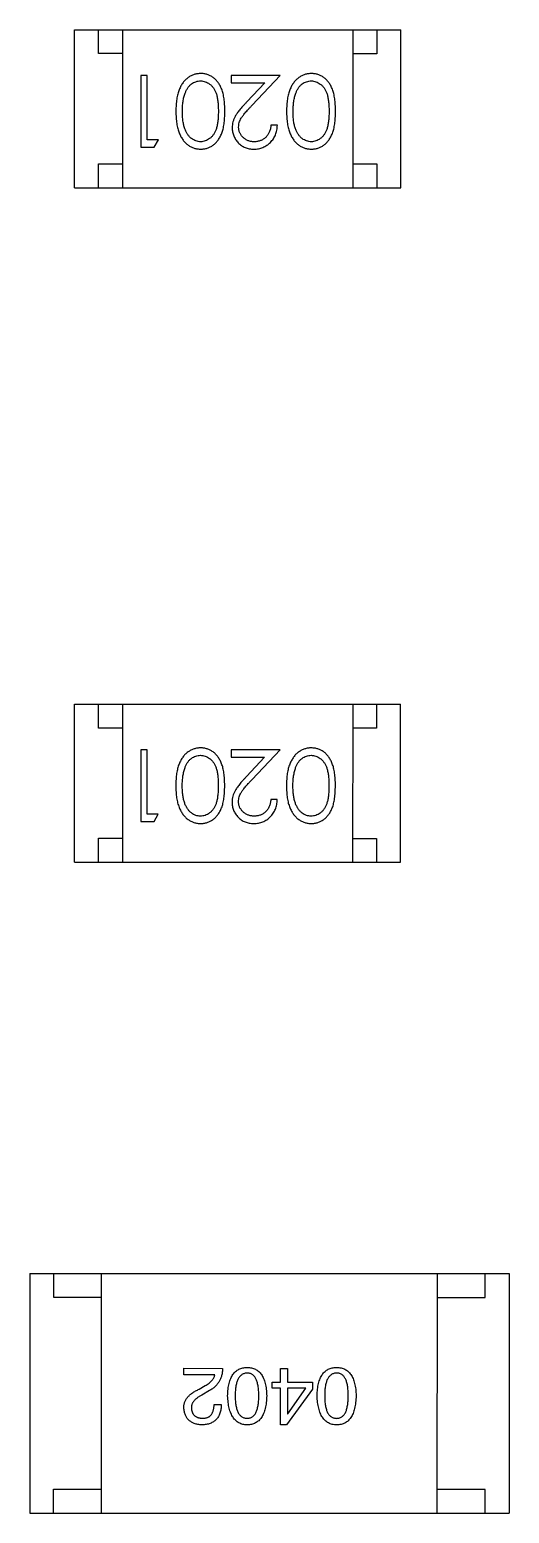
# Model space of a CAD drawing. Header units: millimetres. Extents: x 453.6 to 545.9, y 214.7 to 294.3.
# Drawn here: x 502.087 to 503.087, y 274.752 to 277.848 of the extents above; entities that cross this region are included whole.
import ezdxf

# ---------------------------------------------------------------- set-up
doc = ezdxf.new("R2010")
doc.units = ezdxf.units.MM
doc.header["$LTSCALE"] = 30.734
doc.layers.get('0').update_dxf_attribs({"linetype": 'CONTINUOUS'})

msp = doc.modelspace()

# ---------------------------------------------------------------- linework, layer by layer
at = {"linetype": 'Continuous'}
for p, q in [((502.1804, 277.5176), (502.1804, 277.8476)), ((502.1804, 277.8476), (502.8604, 277.8475)), ((502.2304, 277.7976), (502.2304, 277.8476)), ((502.2804, 277.8476), (502.2804, 277.5176)), ((502.7604, 277.8475), (502.7604, 277.5175)), ((502.8104, 277.8475), (502.8104, 277.7975)), ((502.8604, 277.5175), (502.8604, 277.8475)), ((502.2804, 277.7976), (502.2304, 277.7976)), ((502.8104, 277.7975), (502.7604, 277.7975)), ((502.3186, 277.7523), (502.3186, 277.6023)), ((502.332, 277.7523), (502.3186, 277.7523)), ((502.332, 277.6177), (502.332, 277.7523)), ((502.507, 277.7523), (502.507, 277.7369)), ((502.609, 277.7523), (502.507, 277.7523)), ((502.5508, 277.6902), (502.609, 277.7523)), ((502.507, 277.7369), (502.5768, 277.7369)), ((502.5768, 277.7369), (502.5393, 277.6968)), ((502.6032, 277.6484), (502.5897, 277.6484)), ((502.3186, 277.6023), (502.3463, 277.6023)), ((502.3551, 277.6177), (502.332, 277.6177)), ((502.3463, 277.6023), (502.3551, 277.6177)), ((502.2304, 277.5176), (502.2304, 277.5676)), ((502.2304, 277.5676), (502.2804, 277.5676)), ((502.7604, 277.5675), (502.8104, 277.5675)), ((502.8104, 277.5675), (502.8104, 277.5175)), ((502.1804, 277.5176), (502.8604, 277.5175)), ((502.1801, 276.1106), (502.1802, 276.4406)), ((502.1802, 276.4406), (502.8602, 276.4405)), ((502.2302, 276.3906), (502.2302, 276.4406)), ((502.2802, 276.4406), (502.2801, 276.1106)), ((502.7602, 276.4405), (502.7601, 276.1105)), ((502.8102, 276.4405), (502.8102, 276.3905)), ((502.8601, 276.1105), (502.8602, 276.4405)), ((502.2802, 276.3906), (502.2302, 276.3906)), ((502.8102, 276.3905), (502.7602, 276.3905)), ((502.3183, 276.3453), (502.3183, 276.1953)), ((502.3318, 276.3453), (502.3183, 276.3453)), ((502.3318, 276.2107), (502.3318, 276.3453)), ((502.5068, 276.3453), (502.5068, 276.3299)), ((502.6087, 276.3453), (502.5068, 276.3453)), ((502.5068, 276.3299), (502.5766, 276.3299)), ((502.5766, 276.3299), (502.5391, 276.2898)), ((502.5505, 276.2832), (502.6087, 276.3453)), ((502.6029, 276.2414), (502.5895, 276.2414)), ((502.3549, 276.2107), (502.3318, 276.2107)), ((502.346, 276.1953), (502.3549, 276.2107)), ((502.3183, 276.1953), (502.346, 276.1953)), ((502.2301, 276.1106), (502.2301, 276.1606)), ((502.2301, 276.1606), (502.2801, 276.1606)), ((502.7601, 276.1605), (502.8101, 276.1605)), ((502.8101, 276.1605), (502.8101, 276.1105)), ((502.1801, 276.1106), (502.8601, 276.1105)), ((502.0868, 275.2525), (502.0867, 274.7525)), ((502.0868, 275.2525), (503.0868, 275.2523)), ((502.1368, 275.2024), (502.1368, 275.2524)), ((502.2367, 274.7524), (502.2368, 275.2524)), ((502.9367, 274.7523), (502.9368, 275.2523)), ((503.0368, 275.2023), (503.0368, 275.2523)), ((503.0868, 275.2523), (503.0867, 274.7523)), ((502.2368, 275.2024), (502.1368, 275.2024)), ((502.9368, 275.2023), (503.0368, 275.2023)), ((502.4083, 275.041), (502.4083, 275.0548)), ((502.4083, 275.0548), (502.4889, 275.0547)), ((502.6099, 275.0259), (502.6099, 275.0547)), ((502.6099, 275.0547), (502.6243, 275.0547)), ((502.6243, 275.0547), (502.6243, 275.0259)), ((502.4725, 275.041), (502.4083, 275.041)), ((502.5922, 275.0134), (502.5922, 275.0259)), ((502.5922, 275.0259), (502.6099, 275.0259)), ((502.6243, 275.0259), (502.6761, 275.0259)), ((502.6761, 275.0259), (502.6761, 275.0114)), ((502.4404, 275.0115), (502.4528, 275.0187)), ((502.4614, 275.0082), (502.4456, 274.999)), ((502.6099, 275.0134), (502.5922, 275.0134)), ((502.6098, 274.9367), (502.6099, 275.0134)), ((502.6761, 275.0114), (502.6223, 274.9367)), ((502.6243, 275.0134), (502.6243, 274.9596)), ((502.6623, 275.0134), (502.6243, 275.0134)), ((502.6249, 274.9596), (502.6623, 275.0134)), ((502.4712, 274.9793), (502.4863, 274.9793)), ((502.6223, 274.9367), (502.6098, 274.9367)), ((502.6243, 274.9596), (502.6249, 274.9596)), ((502.1367, 274.7524), (502.1367, 274.8024)), ((502.1367, 274.8024), (502.2367, 274.8024)), ((503.0367, 274.8023), (502.9367, 274.8023)), ((503.0367, 274.7523), (503.0367, 274.8023)), ((502.0867, 274.7525), (503.0867, 274.7523))]:
    msp.add_line(p, q, dxfattribs=at)
for points, knots in [([(502.4434, 277.7561), (502.4422, 277.7561), (502.4399, 277.7561), (502.4364, 277.7556), (502.4329, 277.755), (502.4296, 277.7541), (502.4263, 277.7528), (502.4231, 277.7514), (502.42, 277.7496), (502.417, 277.7477), (502.4141, 277.7454), (502.4114, 277.7429), (502.4088, 277.7401), (502.4064, 277.7371), (502.4041, 277.7338), (502.4021, 277.7302), (502.4001, 277.7264), (502.3984, 277.7223), (502.3967, 277.7179), (502.3954, 277.7132), (502.3942, 277.7081), (502.3933, 277.7027), (502.3926, 277.6968), (502.392, 277.6907), (502.3917, 277.6841), (502.3917, 277.6797), (502.3917, 277.6774)], [0, 0, 0, 0, 0.033824, 0.067298, 0.10028, 0.133019, 0.165736, 0.198792, 0.232372, 0.266409, 0.301016, 0.336196, 0.371972, 0.408574, 0.446394, 0.485225, 0.525372, 0.567224, 0.611081, 0.65775, 0.70702, 0.759235, 0.814484, 0.873227, 0.934937, 1, 1, 1, 1]), ([(502.4936, 277.6773), (502.4936, 277.6797), (502.4935, 277.6844), (502.4932, 277.6911), (502.4927, 277.6975), (502.492, 277.7034), (502.4911, 277.709), (502.4901, 277.7141), (502.4887, 277.7188), (502.4872, 277.7232), (502.4855, 277.7272), (502.4837, 277.7309), (502.4817, 277.7344), (502.4795, 277.7376), (502.4772, 277.7405), (502.4747, 277.7433), (502.472, 277.7457), (502.4693, 277.7479), (502.4663, 277.7498), (502.4633, 277.7515), (502.4602, 277.753), (502.457, 277.7541), (502.4538, 277.755), (502.4504, 277.7557), (502.447, 277.7561), (502.4446, 277.7561), (502.4434, 277.7561)], [0, 0, 0, 0, 0.068113, 0.132564, 0.193427, 0.250218, 0.303569, 0.353576, 0.400235, 0.443586, 0.484619, 0.524292, 0.56238, 0.599049, 0.63494, 0.669782, 0.704009, 0.737842, 0.771098, 0.803896, 0.836415, 0.868639, 0.900715, 0.933378, 0.966213, 1, 1, 1, 1]), ([(502.6742, 277.7561), (502.673, 277.7561), (502.6706, 277.7561), (502.6671, 277.7556), (502.6637, 277.755), (502.6603, 277.754), (502.6571, 277.7528), (502.6539, 277.7514), (502.6508, 277.7496), (502.6478, 277.7476), (502.6449, 277.7454), (502.6422, 277.7428), (502.6396, 277.7401), (502.6372, 277.737), (502.6349, 277.7337), (502.6328, 277.7302), (502.6309, 277.7264), (502.6291, 277.7223), (502.6275, 277.7179), (502.6262, 277.7132), (502.625, 277.7081), (502.624, 277.7026), (502.6233, 277.6968), (502.6228, 277.6906), (502.6225, 277.6841), (502.6224, 277.6796), (502.6224, 277.6773)], [0, 0, 0, 0, 0.033824, 0.067298, 0.10028, 0.133019, 0.165736, 0.198792, 0.232372, 0.266409, 0.301016, 0.336196, 0.371972, 0.408574, 0.446394, 0.485225, 0.525372, 0.567224, 0.611081, 0.65775, 0.70702, 0.759235, 0.814484, 0.873227, 0.934937, 1, 1, 1, 1]), ([(502.7243, 277.6773), (502.7243, 277.6797), (502.7243, 277.6843), (502.724, 277.6911), (502.7235, 277.6975), (502.7228, 277.7034), (502.7219, 277.7089), (502.7208, 277.7141), (502.7195, 277.7188), (502.718, 277.7231), (502.7163, 277.7271), (502.7144, 277.7309), (502.7124, 277.7343), (502.7102, 277.7375), (502.7079, 277.7405), (502.7055, 277.7432), (502.7028, 277.7457), (502.7, 277.7479), (502.6971, 277.7498), (502.6941, 277.7515), (502.691, 277.7529), (502.6878, 277.7541), (502.6845, 277.755), (502.6812, 277.7556), (502.6777, 277.756), (502.6754, 277.7561), (502.6742, 277.7561)], [0, 0, 0, 0, 0.068113, 0.132564, 0.193427, 0.250218, 0.303569, 0.353576, 0.400235, 0.443586, 0.484619, 0.524292, 0.56238, 0.599049, 0.63494, 0.669782, 0.704009, 0.737842, 0.771098, 0.803896, 0.836415, 0.868639, 0.900715, 0.933378, 0.966213, 1, 1, 1, 1]), ([(502.4051, 277.6773), (502.4051, 277.6791), (502.4052, 277.6827), (502.4054, 277.6879), (502.4059, 277.6929), (502.4065, 277.6977), (502.4073, 277.7023), (502.4082, 277.7067), (502.4094, 277.711), (502.4103, 277.7137), (502.4108, 277.715)], [0, 0, 0, 0, 0.141157, 0.277773, 0.409244, 0.535676, 0.657497, 0.775458, 0.889412, 1, 1, 1, 1]), ([(502.4108, 277.715), (502.4112, 277.7161), (502.4119, 277.7181), (502.4133, 277.721), (502.4147, 277.7238), (502.4163, 277.7263), (502.4181, 277.7286), (502.4199, 277.7307), (502.422, 277.7326), (502.4248, 277.7349), (502.4284, 277.7372), (502.4332, 277.7392), (502.438, 277.7406), (502.4413, 277.7407), (502.443, 277.7408)], [0, 0, 0, 0, 0.075949, 0.148549, 0.218996, 0.286119, 0.351826, 0.416074, 0.478265, 0.540325, 0.660405, 0.774606, 0.887187, 1, 1, 1, 1]), ([(502.443, 277.7408), (502.4446, 277.7407), (502.4479, 277.7405), (502.4528, 277.7392), (502.4576, 277.7371), (502.4613, 277.7348), (502.4642, 277.7325), (502.4662, 277.7305), (502.4681, 277.7284), (502.4699, 277.7261), (502.4715, 277.7236), (502.473, 277.7208), (502.4743, 277.7179), (502.4756, 277.7148), (502.4767, 277.7114), (502.4776, 277.7077), (502.4784, 277.7035), (502.479, 277.699), (502.4795, 277.6941), (502.4798, 277.6888), (502.4801, 277.6832), (502.4801, 277.6793), (502.4801, 277.6773)], [0, 0, 0, 0, 0.060034, 0.120278, 0.182348, 0.247919, 0.281641, 0.315701, 0.350322, 0.385703, 0.421819, 0.459196, 0.497866, 0.538301, 0.58121, 0.628183, 0.679403, 0.734699, 0.794074, 0.858416, 0.927049, 1, 1, 1, 1]), ([(502.6359, 277.6773), (502.6359, 277.6791), (502.6359, 277.6826), (502.6362, 277.6878), (502.6367, 277.6929), (502.6372, 277.6977), (502.6381, 277.7023), (502.639, 277.7067), (502.6402, 277.7109), (502.6411, 277.7136), (502.6416, 277.715)], [0, 0, 0, 0, 0.141157, 0.277773, 0.409244, 0.535676, 0.657497, 0.775458, 0.889412, 1, 1, 1, 1]), ([(502.6416, 277.715), (502.642, 277.716), (502.6427, 277.7181), (502.644, 277.721), (502.6455, 277.7237), (502.6471, 277.7262), (502.6489, 277.7286), (502.6507, 277.7307), (502.6527, 277.7326), (502.6555, 277.7349), (502.6592, 277.7372), (502.6639, 277.7392), (502.6688, 277.7405), (502.6721, 277.7407), (502.6738, 277.7407)], [0, 0, 0, 0, 0.075949, 0.148549, 0.218996, 0.286119, 0.351826, 0.416074, 0.478265, 0.540325, 0.660405, 0.774606, 0.887187, 1, 1, 1, 1]), ([(502.6738, 277.7407), (502.6754, 277.7406), (502.6787, 277.7405), (502.6836, 277.7392), (502.6883, 277.7371), (502.6921, 277.7347), (502.6949, 277.7324), (502.697, 277.7305), (502.6989, 277.7283), (502.7007, 277.726), (502.7023, 277.7235), (502.7037, 277.7208), (502.7051, 277.7179), (502.7064, 277.7148), (502.7074, 277.7114), (502.7084, 277.7076), (502.7091, 277.7035), (502.7098, 277.699), (502.7103, 277.6941), (502.7106, 277.6888), (502.7109, 277.6831), (502.7109, 277.6793), (502.7109, 277.6773)], [0, 0, 0, 0, 0.060034, 0.120278, 0.182348, 0.247919, 0.281641, 0.315701, 0.350322, 0.385703, 0.421819, 0.459196, 0.497866, 0.538301, 0.58121, 0.628183, 0.679403, 0.734699, 0.794074, 0.858416, 0.927049, 1, 1, 1, 1]), ([(502.5393, 277.6968), (502.5379, 277.6953), (502.5351, 277.6923), (502.5312, 277.688), (502.5276, 277.6839), (502.5244, 277.68), (502.5215, 277.6764), (502.5191, 277.673), (502.517, 277.6698), (502.5146, 277.666), (502.5123, 277.6612), (502.5104, 277.6553), (502.5092, 277.6493), (502.509, 277.6451), (502.509, 277.643)], [0, 0, 0, 0, 0.09953, 0.192079, 0.277712, 0.357454, 0.429648, 0.495771, 0.555538, 0.608657, 0.707578, 0.804328, 0.901298, 1, 1, 1, 1]), ([(502.5224, 277.6442), (502.5225, 277.6459), (502.5226, 277.6491), (502.5236, 277.6539), (502.5253, 277.6585), (502.5273, 277.6623), (502.5294, 277.6655), (502.5313, 277.6681), (502.5336, 277.6711), (502.5363, 277.6744), (502.5393, 277.6779), (502.5428, 277.6817), (502.5466, 277.6859), (502.5494, 277.6887), (502.5508, 277.6902)], [0, 0, 0, 0, 0.088014, 0.174976, 0.2638, 0.355443, 0.406413, 0.465519, 0.533076, 0.609353, 0.693899, 0.787171, 0.889197, 1, 1, 1, 1]), ([(502.3917, 277.6774), (502.3917, 277.6751), (502.3917, 277.6706), (502.392, 277.664), (502.3926, 277.6578), (502.3933, 277.652), (502.3943, 277.6465), (502.3954, 277.6414), (502.3968, 277.6366), (502.3984, 277.6322), (502.4002, 277.6281), (502.4021, 277.6243), (502.4043, 277.6207), (502.4065, 277.6174), (502.4089, 277.6144), (502.4115, 277.6116), (502.4142, 277.6091), (502.4171, 277.6068), (502.4201, 277.6048), (502.4231, 277.6031), (502.4263, 277.6017), (502.4296, 277.6005), (502.4329, 277.5996), (502.4363, 277.5989), (502.4398, 277.5985), (502.4422, 277.5985), (502.4434, 277.5985)], [0, 0, 0, 0, 0.065278, 0.127205, 0.186168, 0.241675, 0.294115, 0.343609, 0.390387, 0.434463, 0.476646, 0.517002, 0.555936, 0.593716, 0.630057, 0.665601, 0.700745, 0.734917, 0.768681, 0.802087, 0.834849, 0.867433, 0.900138, 0.932806, 0.966212, 1, 1, 1, 1]), ([(502.443, 277.6138), (502.4413, 277.6139), (502.438, 277.6141), (502.4332, 277.6153), (502.4285, 277.6175), (502.4248, 277.6198), (502.4219, 277.6221), (502.4199, 277.6241), (502.4179, 277.6263), (502.4161, 277.6288), (502.4144, 277.6315), (502.4129, 277.6345), (502.4114, 277.6377), (502.4101, 277.6411), (502.4089, 277.6448), (502.4079, 277.6487), (502.4071, 277.6528), (502.4063, 277.6572), (502.4058, 277.6619), (502.4054, 277.6668), (502.4052, 277.672), (502.4051, 277.6755), (502.4051, 277.6773)], [0, 0, 0, 0, 0.059689, 0.119507, 0.181075, 0.246162, 0.279894, 0.314468, 0.350403, 0.387474, 0.426147, 0.466624, 0.508745, 0.553328, 0.600058, 0.649177, 0.700552, 0.754894, 0.811825, 0.871514, 0.934319, 1, 1, 1, 1]), ([(502.4801, 277.6773), (502.4801, 277.6753), (502.4801, 277.6714), (502.4798, 277.6657), (502.4795, 277.6604), (502.479, 277.6555), (502.4784, 277.651), (502.4775, 277.6469), (502.4766, 277.6431), (502.4755, 277.6397), (502.4743, 277.6366), (502.4729, 277.6337), (502.4714, 277.631), (502.4698, 277.6285), (502.4681, 277.6261), (502.4662, 277.624), (502.4642, 277.6221), (502.4613, 277.6198), (502.4575, 277.6175), (502.4528, 277.6153), (502.4479, 277.6141), (502.4446, 277.6139), (502.443, 277.6138)], [0, 0, 0, 0, 0.073302, 0.142286, 0.206253, 0.266017, 0.321612, 0.372532, 0.419497, 0.462398, 0.502825, 0.541489, 0.579034, 0.615143, 0.650298, 0.684912, 0.718701, 0.752189, 0.817245, 0.879117, 0.939613, 1, 1, 1, 1]), ([(502.4434, 277.5985), (502.4446, 277.5985), (502.4469, 277.5985), (502.4504, 277.5989), (502.4538, 277.5996), (502.457, 277.6005), (502.4603, 277.6017), (502.4634, 277.6031), (502.4664, 277.6049), (502.4694, 277.6068), (502.4722, 277.609), (502.4748, 277.6115), (502.4773, 277.6142), (502.4796, 277.6171), (502.4818, 277.6204), (502.4838, 277.6238), (502.4856, 277.6275), (502.4873, 277.6315), (502.4888, 277.6358), (502.4901, 277.6405), (502.4912, 277.6456), (502.492, 277.6511), (502.4927, 277.6571), (502.4932, 277.6635), (502.4935, 277.6703), (502.4936, 277.6749), (502.4936, 277.6773)], [0, 0, 0, 0, 0.033742, 0.066533, 0.099153, 0.13154, 0.164087, 0.196563, 0.229707, 0.263315, 0.297504, 0.331686, 0.366482, 0.4021, 0.438958, 0.476748, 0.515985, 0.556589, 0.599519, 0.645765, 0.695487, 0.748721, 0.805687, 0.866754, 0.931405, 1, 1, 1, 1]), ([(502.6224, 277.6773), (502.6224, 277.675), (502.6225, 277.6705), (502.6228, 277.664), (502.6233, 277.6578), (502.6241, 277.6519), (502.625, 277.6464), (502.6262, 277.6413), (502.6276, 277.6366), (502.6292, 277.6321), (502.631, 277.6281), (502.6329, 277.6242), (502.635, 277.6207), (502.6373, 277.6174), (502.6397, 277.6143), (502.6423, 277.6116), (502.645, 277.609), (502.6479, 277.6068), (502.6508, 277.6048), (502.6539, 277.6031), (502.6571, 277.6016), (502.6603, 277.6005), (502.6637, 277.5995), (502.6671, 277.5989), (502.6706, 277.5985), (502.673, 277.5984), (502.6742, 277.5984)], [0, 0, 0, 0, 0.065278, 0.127205, 0.186168, 0.241675, 0.294115, 0.343609, 0.390387, 0.434463, 0.476646, 0.517002, 0.555936, 0.593716, 0.630057, 0.665601, 0.700745, 0.734917, 0.768681, 0.802087, 0.834849, 0.867433, 0.900138, 0.932806, 0.966212, 1, 1, 1, 1]), ([(502.6737, 277.6138), (502.6721, 277.6139), (502.6688, 277.6141), (502.664, 277.6153), (502.6593, 277.6174), (502.6555, 277.6198), (502.6527, 277.6221), (502.6506, 277.6241), (502.6487, 277.6263), (502.6469, 277.6288), (502.6452, 277.6315), (502.6436, 277.6344), (502.6422, 277.6376), (502.6409, 277.641), (502.6397, 277.6447), (502.6386, 277.6486), (502.6378, 277.6528), (502.6371, 277.6572), (502.6366, 277.6619), (502.6361, 277.6668), (502.636, 277.6719), (502.6359, 277.6755), (502.6359, 277.6773)], [0, 0, 0, 0, 0.059689, 0.119507, 0.181075, 0.246162, 0.279894, 0.314468, 0.350403, 0.387474, 0.426147, 0.466624, 0.508745, 0.553328, 0.600058, 0.649177, 0.700552, 0.754894, 0.811825, 0.871514, 0.934319, 1, 1, 1, 1]), ([(502.7109, 277.6773), (502.7109, 277.6752), (502.7109, 277.6713), (502.7106, 277.6657), (502.7103, 277.6604), (502.7097, 277.6555), (502.7091, 277.651), (502.7083, 277.6468), (502.7074, 277.6431), (502.7063, 277.6397), (502.7051, 277.6365), (502.7037, 277.6336), (502.7022, 277.6309), (502.7006, 277.6284), (502.6988, 277.6261), (502.6969, 277.624), (502.6949, 277.622), (502.6921, 277.6198), (502.6883, 277.6174), (502.6836, 277.6153), (502.6787, 277.6141), (502.6754, 277.6139), (502.6737, 277.6138)], [0, 0, 0, 0, 0.073302, 0.142286, 0.206253, 0.266017, 0.321612, 0.372532, 0.419497, 0.462398, 0.502825, 0.541489, 0.579034, 0.615143, 0.650298, 0.684912, 0.718701, 0.752189, 0.817245, 0.879117, 0.939613, 1, 1, 1, 1]), ([(502.6742, 277.5984), (502.6754, 277.5984), (502.6777, 277.5985), (502.6812, 277.5989), (502.6845, 277.5995), (502.6878, 277.6005), (502.691, 277.6016), (502.6941, 277.6031), (502.6972, 277.6048), (502.7001, 277.6068), (502.7029, 277.609), (502.7056, 277.6114), (502.7081, 277.6141), (502.7104, 277.6171), (502.7125, 277.6203), (502.7146, 277.6238), (502.7164, 277.6275), (502.7181, 277.6314), (502.7196, 277.6357), (502.7208, 277.6404), (502.722, 277.6455), (502.7228, 277.6511), (502.7235, 277.657), (502.724, 277.6634), (502.7243, 277.6702), (502.7243, 277.6749), (502.7243, 277.6773)], [0, 0, 0, 0, 0.033742, 0.066533, 0.099153, 0.13154, 0.164087, 0.196563, 0.229707, 0.263315, 0.297504, 0.331686, 0.366482, 0.4021, 0.438958, 0.476748, 0.515985, 0.556589, 0.599519, 0.645765, 0.695487, 0.748721, 0.805687, 0.866754, 0.931405, 1, 1, 1, 1]), ([(502.509, 277.643), (502.509, 277.6415), (502.5091, 277.6386), (502.5097, 277.6343), (502.5107, 277.6302), (502.512, 277.6261), (502.5138, 277.6223), (502.516, 277.6186), (502.5185, 277.615), (502.5214, 277.6117), (502.5246, 277.6085), (502.5282, 277.6059), (502.5319, 277.6036), (502.5359, 277.6016), (502.5402, 277.6002), (502.5447, 277.5992), (502.5494, 277.5985), (502.5526, 277.5985), (502.5543, 277.5984)], [0, 0, 0, 0, 0.06271, 0.123347, 0.183401, 0.242828, 0.302097, 0.36242, 0.423725, 0.487032, 0.550491, 0.612709, 0.674265, 0.73617, 0.799211, 0.863483, 0.930525, 1, 1, 1, 1]), ([(502.555, 277.6138), (502.5538, 277.6138), (502.5516, 277.6139), (502.5484, 277.6143), (502.5453, 277.615), (502.5423, 277.616), (502.5395, 277.6173), (502.5368, 277.6188), (502.5342, 277.6207), (502.5318, 277.6228), (502.5296, 277.625), (502.5277, 277.6275), (502.5261, 277.63), (502.5247, 277.6326), (502.5237, 277.6354), (502.523, 277.6382), (502.5225, 277.6412), (502.5224, 277.6432), (502.5224, 277.6442)], [0, 0, 0, 0, 0.068027, 0.133505, 0.19695, 0.26027, 0.322741, 0.384982, 0.448465, 0.513424, 0.578224, 0.640011, 0.700094, 0.760067, 0.819012, 0.877878, 0.938035, 1, 1, 1, 1]), ([(502.5543, 277.5984), (502.5559, 277.5985), (502.5592, 277.5985), (502.5641, 277.5992), (502.5687, 277.6003), (502.5731, 277.6019), (502.5773, 277.6039), (502.5813, 277.6063), (502.5852, 277.6091), (502.5887, 277.6124), (502.592, 277.6161), (502.5949, 277.62), (502.5973, 277.6241), (502.5993, 277.6285), (502.601, 277.6331), (502.6021, 277.638), (502.6029, 277.6431), (502.6031, 277.6466), (502.6032, 277.6484)], [0, 0, 0, 0, 0.06445, 0.126725, 0.187421, 0.247417, 0.306749, 0.366595, 0.427749, 0.490235, 0.553031, 0.614805, 0.676505, 0.738096, 0.801021, 0.864897, 0.931209, 1, 1, 1, 1]), ([(502.5897, 277.6484), (502.5896, 277.6471), (502.5893, 277.6445), (502.5886, 277.6407), (502.5877, 277.6372), (502.5864, 277.6338), (502.5849, 277.6308), (502.5832, 277.6279), (502.5812, 277.6253), (502.5789, 277.6229), (502.5764, 277.6208), (502.5738, 277.6189), (502.5711, 277.6173), (502.5681, 277.616), (502.565, 277.6151), (502.5618, 277.6143), (502.5584, 277.6139), (502.5561, 277.6138), (502.555, 277.6138)], [0, 0, 0, 0, 0.073648, 0.143686, 0.210962, 0.275557, 0.338064, 0.399311, 0.4594, 0.51934, 0.579024, 0.637809, 0.695959, 0.754122, 0.813113, 0.873453, 0.935561, 1, 1, 1, 1]), ([(502.4432, 276.3491), (502.442, 276.3491), (502.4396, 276.3491), (502.4361, 276.3486), (502.4327, 276.348), (502.4293, 276.3471), (502.4261, 276.3458), (502.4229, 276.3444), (502.4198, 276.3427), (502.4168, 276.3407), (502.4139, 276.3384), (502.4111, 276.3359), (502.4085, 276.3331), (502.4061, 276.3301), (502.4039, 276.3268), (502.4018, 276.3232), (502.3999, 276.3194), (502.3981, 276.3153), (502.3965, 276.3109), (502.3952, 276.3062), (502.394, 276.3011), (502.393, 276.2957), (502.3923, 276.2898), (502.3918, 276.2837), (502.3915, 276.2771), (502.3914, 276.2727), (502.3914, 276.2704)], [0, 0, 0, 0, 0.033824, 0.067298, 0.10028, 0.133019, 0.165736, 0.198792, 0.232372, 0.266409, 0.301016, 0.336196, 0.371972, 0.408574, 0.446394, 0.485225, 0.525372, 0.567224, 0.611081, 0.65775, 0.70702, 0.759235, 0.814484, 0.873227, 0.934937, 1, 1, 1, 1]), ([(502.4106, 276.308), (502.4109, 276.3091), (502.4117, 276.3111), (502.413, 276.314), (502.4145, 276.3168), (502.4161, 276.3193), (502.4178, 276.3216), (502.4197, 276.3237), (502.4217, 276.3257), (502.4245, 276.3279), (502.4282, 276.3302), (502.4329, 276.3322), (502.4378, 276.3336), (502.4411, 276.3337), (502.4427, 276.3338)], [0, 0, 0, 0, 0.075949, 0.148549, 0.218996, 0.286119, 0.351826, 0.416074, 0.478265, 0.540325, 0.660405, 0.774606, 0.887187, 1, 1, 1, 1]), ([(502.4427, 276.3338), (502.4444, 276.3337), (502.4477, 276.3335), (502.4526, 276.3322), (502.4573, 276.3301), (502.4611, 276.3278), (502.4639, 276.3255), (502.466, 276.3235), (502.4679, 276.3214), (502.4696, 276.3191), (502.4713, 276.3166), (502.4727, 276.3138), (502.4741, 276.3109), (502.4753, 276.3078), (502.4764, 276.3044), (502.4774, 276.3007), (502.4781, 276.2965), (502.4788, 276.292), (502.4792, 276.2871), (502.4796, 276.2818), (502.4799, 276.2762), (502.4799, 276.2723), (502.4799, 276.2703)], [0, 0, 0, 0, 0.060034, 0.120278, 0.182348, 0.247919, 0.281641, 0.315701, 0.350322, 0.385703, 0.421819, 0.459196, 0.497866, 0.538301, 0.58121, 0.628183, 0.679403, 0.734699, 0.794074, 0.858416, 0.927049, 1, 1, 1, 1]), ([(502.4933, 276.2704), (502.4933, 276.2727), (502.4933, 276.2774), (502.493, 276.2841), (502.4925, 276.2905), (502.4918, 276.2964), (502.4909, 276.302), (502.4898, 276.3071), (502.4885, 276.3118), (502.487, 276.3162), (502.4853, 276.3202), (502.4834, 276.3239), (502.4814, 276.3274), (502.4792, 276.3306), (502.4769, 276.3335), (502.4745, 276.3363), (502.4718, 276.3387), (502.469, 276.3409), (502.4661, 276.3428), (502.4631, 276.3445), (502.46, 276.346), (502.4568, 276.3471), (502.4535, 276.348), (502.4502, 276.3487), (502.4467, 276.3491), (502.4444, 276.3491), (502.4432, 276.3491)], [0, 0, 0, 0, 0.068113, 0.132564, 0.193427, 0.250218, 0.303569, 0.353576, 0.400235, 0.443586, 0.484619, 0.524292, 0.56238, 0.599049, 0.63494, 0.669782, 0.704009, 0.737842, 0.771098, 0.803896, 0.836415, 0.868639, 0.900715, 0.933378, 0.966213, 1, 1, 1, 1]), ([(502.674, 276.3491), (502.6728, 276.3491), (502.6704, 276.3491), (502.6669, 276.3486), (502.6634, 276.348), (502.6601, 276.347), (502.6568, 276.3458), (502.6536, 276.3444), (502.6505, 276.3426), (502.6475, 276.3406), (502.6446, 276.3384), (502.6419, 276.3358), (502.6393, 276.3331), (502.6369, 276.33), (502.6347, 276.3267), (502.6326, 276.3232), (502.6307, 276.3194), (502.6289, 276.3153), (502.6273, 276.3109), (502.6259, 276.3062), (502.6248, 276.3011), (502.6238, 276.2956), (502.6231, 276.2898), (502.6225, 276.2836), (502.6223, 276.2771), (502.6222, 276.2726), (502.6222, 276.2703)], [0, 0, 0, 0, 0.033824, 0.067298, 0.10028, 0.133019, 0.165736, 0.198792, 0.232372, 0.266409, 0.301016, 0.336196, 0.371972, 0.408574, 0.446394, 0.485225, 0.525372, 0.567224, 0.611081, 0.65775, 0.70702, 0.759235, 0.814484, 0.873227, 0.934937, 1, 1, 1, 1]), ([(502.6413, 276.308), (502.6417, 276.309), (502.6425, 276.3111), (502.6438, 276.314), (502.6453, 276.3167), (502.6469, 276.3192), (502.6486, 276.3216), (502.6505, 276.3237), (502.6525, 276.3256), (502.6553, 276.3279), (502.659, 276.3302), (502.6637, 276.3322), (502.6685, 276.3335), (502.6718, 276.3337), (502.6735, 276.3337)], [0, 0, 0, 0, 0.075949, 0.148549, 0.218996, 0.286119, 0.351826, 0.416074, 0.478265, 0.540325, 0.660405, 0.774606, 0.887187, 1, 1, 1, 1]), ([(502.6735, 276.3337), (502.6752, 276.3336), (502.6785, 276.3335), (502.6833, 276.3322), (502.6881, 276.3301), (502.6918, 276.3277), (502.6947, 276.3254), (502.6967, 276.3235), (502.6986, 276.3213), (502.7004, 276.319), (502.702, 276.3165), (502.7035, 276.3138), (502.7049, 276.3109), (502.7061, 276.3078), (502.7072, 276.3044), (502.7081, 276.3006), (502.7089, 276.2965), (502.7096, 276.292), (502.71, 276.2871), (502.7104, 276.2818), (502.7106, 276.2761), (502.7106, 276.2723), (502.7106, 276.2703)], [0, 0, 0, 0, 0.060034, 0.120278, 0.182348, 0.247919, 0.281641, 0.315701, 0.350322, 0.385703, 0.421819, 0.459196, 0.497866, 0.538301, 0.58121, 0.628183, 0.679403, 0.734699, 0.794074, 0.858416, 0.927049, 1, 1, 1, 1]), ([(502.7241, 276.2703), (502.7241, 276.2727), (502.7241, 276.2773), (502.7238, 276.2841), (502.7233, 276.2905), (502.7225, 276.2964), (502.7216, 276.3019), (502.7206, 276.3071), (502.7193, 276.3118), (502.7177, 276.3161), (502.7161, 276.3201), (502.7142, 276.3239), (502.7122, 276.3273), (502.71, 276.3305), (502.7077, 276.3335), (502.7052, 276.3362), (502.7026, 276.3387), (502.6998, 276.3409), (502.6969, 276.3428), (502.6938, 276.3445), (502.6908, 276.3459), (502.6876, 276.3471), (502.6843, 276.348), (502.6809, 276.3486), (502.6775, 276.349), (502.6751, 276.3491), (502.674, 276.3491)], [0, 0, 0, 0, 0.068113, 0.132564, 0.193427, 0.250218, 0.303569, 0.353576, 0.400235, 0.443586, 0.484619, 0.524292, 0.56238, 0.599049, 0.63494, 0.669782, 0.704009, 0.737842, 0.771098, 0.803896, 0.836415, 0.868639, 0.900715, 0.933378, 0.966213, 1, 1, 1, 1]), ([(502.4049, 276.2703), (502.4049, 276.2721), (502.4049, 276.2757), (502.4052, 276.2809), (502.4057, 276.2859), (502.4062, 276.2907), (502.4071, 276.2953), (502.408, 276.2997), (502.4092, 276.304), (502.4101, 276.3067), (502.4106, 276.308)], [0, 0, 0, 0, 0.141157, 0.277773, 0.409244, 0.535676, 0.657497, 0.775458, 0.889412, 1, 1, 1, 1]), ([(502.6356, 276.2703), (502.6357, 276.2721), (502.6357, 276.2756), (502.636, 276.2808), (502.6364, 276.2859), (502.637, 276.2907), (502.6378, 276.2953), (502.6388, 276.2997), (502.6399, 276.3039), (502.6409, 276.3066), (502.6413, 276.308)], [0, 0, 0, 0, 0.141157, 0.277773, 0.409244, 0.535676, 0.657497, 0.775458, 0.889412, 1, 1, 1, 1]), ([(502.3914, 276.2704), (502.3914, 276.2681), (502.3915, 276.2636), (502.3918, 276.257), (502.3923, 276.2508), (502.3931, 276.245), (502.394, 276.2395), (502.3952, 276.2344), (502.3966, 276.2296), (502.3982, 276.2252), (502.4, 276.2211), (502.4019, 276.2173), (502.404, 276.2137), (502.4063, 276.2104), (502.4087, 276.2074), (502.4112, 276.2046), (502.414, 276.2021), (502.4168, 276.1998), (502.4198, 276.1978), (502.4229, 276.1961), (502.4261, 276.1947), (502.4293, 276.1935), (502.4327, 276.1926), (502.4361, 276.1919), (502.4396, 276.1915), (502.442, 276.1915), (502.4432, 276.1915)], [0, 0, 0, 0, 0.065278, 0.127205, 0.186168, 0.241675, 0.294115, 0.343609, 0.390387, 0.434463, 0.476646, 0.517002, 0.555936, 0.593716, 0.630057, 0.665601, 0.700745, 0.734917, 0.768681, 0.802087, 0.834849, 0.867433, 0.900138, 0.932806, 0.966212, 1, 1, 1, 1]), ([(502.4427, 276.2068), (502.4411, 276.2069), (502.4378, 276.2071), (502.4329, 276.2083), (502.4283, 276.2105), (502.4245, 276.2128), (502.4217, 276.2151), (502.4196, 276.2171), (502.4177, 276.2193), (502.4159, 276.2218), (502.4142, 276.2245), (502.4126, 276.2275), (502.4112, 276.2307), (502.4098, 276.2341), (502.4087, 276.2378), (502.4076, 276.2417), (502.4068, 276.2458), (502.4061, 276.2502), (502.4056, 276.2549), (502.4051, 276.2598), (502.4049, 276.265), (502.4049, 276.2685), (502.4049, 276.2703)], [0, 0, 0, 0, 0.059689, 0.119507, 0.181075, 0.246162, 0.279894, 0.314468, 0.350403, 0.387474, 0.426147, 0.466624, 0.508745, 0.553328, 0.600058, 0.649177, 0.700552, 0.754894, 0.811825, 0.871514, 0.934319, 1, 1, 1, 1]), ([(502.4799, 276.2703), (502.4799, 276.2683), (502.4798, 276.2644), (502.4796, 276.2587), (502.4792, 276.2534), (502.4787, 276.2485), (502.4781, 276.244), (502.4773, 276.2399), (502.4764, 276.2361), (502.4753, 276.2327), (502.474, 276.2296), (502.4727, 276.2267), (502.4712, 276.224), (502.4696, 276.2215), (502.4678, 276.2191), (502.4659, 276.217), (502.4639, 276.2151), (502.461, 276.2128), (502.4573, 276.2105), (502.4526, 276.2083), (502.4477, 276.2071), (502.4444, 276.2069), (502.4427, 276.2068)], [0, 0, 0, 0, 0.073302, 0.142286, 0.206253, 0.266017, 0.321612, 0.372532, 0.419497, 0.462398, 0.502825, 0.541489, 0.579034, 0.615143, 0.650298, 0.684912, 0.718701, 0.752189, 0.817245, 0.879117, 0.939613, 1, 1, 1, 1]), ([(502.4432, 276.1915), (502.4443, 276.1915), (502.4467, 276.1915), (502.4501, 276.1919), (502.4535, 276.1926), (502.4568, 276.1935), (502.46, 276.1947), (502.4631, 276.1961), (502.4662, 276.1979), (502.4691, 276.1998), (502.4719, 276.202), (502.4746, 276.2045), (502.477, 276.2072), (502.4794, 276.2101), (502.4815, 276.2134), (502.4836, 276.2168), (502.4854, 276.2205), (502.4871, 276.2245), (502.4885, 276.2288), (502.4898, 276.2335), (502.4909, 276.2386), (502.4918, 276.2441), (502.4925, 276.2501), (502.493, 276.2565), (502.4933, 276.2633), (502.4933, 276.2679), (502.4933, 276.2704)], [0, 0, 0, 0, 0.033742, 0.066533, 0.099153, 0.13154, 0.164087, 0.196563, 0.229707, 0.263315, 0.297504, 0.331686, 0.366482, 0.4021, 0.438958, 0.476748, 0.515985, 0.556589, 0.599519, 0.645765, 0.695487, 0.748721, 0.805687, 0.866754, 0.931405, 1, 1, 1, 1]), ([(502.5391, 276.2898), (502.5376, 276.2883), (502.5349, 276.2853), (502.5309, 276.281), (502.5273, 276.2769), (502.5242, 276.273), (502.5213, 276.2694), (502.5188, 276.266), (502.5167, 276.2628), (502.5144, 276.259), (502.5121, 276.2542), (502.5102, 276.2484), (502.5089, 276.2423), (502.5088, 276.2381), (502.5087, 276.236)], [0, 0, 0, 0, 0.09953, 0.192079, 0.277712, 0.357454, 0.429648, 0.495771, 0.555538, 0.608657, 0.707578, 0.804328, 0.901298, 1, 1, 1, 1]), ([(502.5222, 276.2372), (502.5222, 276.2389), (502.5224, 276.2421), (502.5234, 276.2469), (502.5251, 276.2515), (502.5271, 276.2553), (502.5291, 276.2585), (502.531, 276.2611), (502.5334, 276.2641), (502.536, 276.2674), (502.5391, 276.2709), (502.5426, 276.2747), (502.5464, 276.2789), (502.5491, 276.2817), (502.5505, 276.2832)], [0, 0, 0, 0, 0.088014, 0.174976, 0.2638, 0.355443, 0.406413, 0.465519, 0.533076, 0.609353, 0.693899, 0.787171, 0.889197, 1, 1, 1, 1]), ([(502.6222, 276.2703), (502.6222, 276.268), (502.6223, 276.2635), (502.6225, 276.257), (502.6231, 276.2508), (502.6238, 276.2449), (502.6248, 276.2394), (502.6259, 276.2343), (502.6274, 276.2296), (502.6289, 276.2251), (502.6308, 276.2211), (502.6327, 276.2172), (502.6348, 276.2137), (502.637, 276.2104), (502.6394, 276.2073), (502.642, 276.2046), (502.6447, 276.202), (502.6476, 276.1998), (502.6506, 276.1978), (502.6537, 276.1961), (502.6568, 276.1946), (502.6601, 276.1935), (502.6634, 276.1925), (502.6669, 276.1919), (502.6704, 276.1915), (502.6727, 276.1914), (502.6739, 276.1914)], [0, 0, 0, 0, 0.065278, 0.127205, 0.186168, 0.241675, 0.294115, 0.343609, 0.390387, 0.434463, 0.476646, 0.517002, 0.555936, 0.593716, 0.630057, 0.665601, 0.700745, 0.734917, 0.768681, 0.802087, 0.834849, 0.867433, 0.900138, 0.932806, 0.966212, 1, 1, 1, 1]), ([(502.6735, 276.2068), (502.6718, 276.2069), (502.6686, 276.2071), (502.6637, 276.2083), (502.659, 276.2104), (502.6553, 276.2128), (502.6524, 276.2151), (502.6504, 276.2171), (502.6484, 276.2193), (502.6466, 276.2218), (502.6449, 276.2245), (502.6434, 276.2274), (502.6419, 276.2306), (502.6406, 276.234), (502.6395, 276.2377), (502.6384, 276.2416), (502.6376, 276.2458), (502.6368, 276.2502), (502.6363, 276.2549), (502.6359, 276.2598), (502.6357, 276.2649), (502.6357, 276.2685), (502.6356, 276.2703)], [0, 0, 0, 0, 0.059689, 0.119507, 0.181075, 0.246162, 0.279894, 0.314468, 0.350403, 0.387474, 0.426147, 0.466624, 0.508745, 0.553328, 0.600058, 0.649177, 0.700552, 0.754894, 0.811825, 0.871514, 0.934319, 1, 1, 1, 1]), ([(502.7106, 276.2703), (502.7106, 276.2682), (502.7106, 276.2643), (502.7104, 276.2587), (502.71, 276.2534), (502.7095, 276.2485), (502.7089, 276.244), (502.7081, 276.2398), (502.7072, 276.2361), (502.7061, 276.2327), (502.7048, 276.2295), (502.7035, 276.2266), (502.702, 276.2239), (502.7003, 276.2214), (502.6986, 276.2191), (502.6967, 276.217), (502.6947, 276.215), (502.6918, 276.2128), (502.6881, 276.2104), (502.6834, 276.2083), (502.6785, 276.2071), (502.6751, 276.2069), (502.6735, 276.2068)], [0, 0, 0, 0, 0.073302, 0.142286, 0.206253, 0.266017, 0.321612, 0.372532, 0.419497, 0.462398, 0.502825, 0.541489, 0.579034, 0.615143, 0.650298, 0.684912, 0.718701, 0.752189, 0.817245, 0.879117, 0.939613, 1, 1, 1, 1]), ([(502.6739, 276.1914), (502.6751, 276.1914), (502.6774, 276.1915), (502.6809, 276.1919), (502.6843, 276.1925), (502.6876, 276.1935), (502.6908, 276.1946), (502.6939, 276.1961), (502.6969, 276.1978), (502.6999, 276.1998), (502.7027, 276.202), (502.7054, 276.2044), (502.7078, 276.2071), (502.7102, 276.2101), (502.7123, 276.2133), (502.7143, 276.2168), (502.7162, 276.2205), (502.7178, 276.2244), (502.7193, 276.2287), (502.7206, 276.2334), (502.7217, 276.2385), (502.7225, 276.2441), (502.7232, 276.25), (502.7237, 276.2564), (502.7241, 276.2632), (502.7241, 276.2679), (502.7241, 276.2703)], [0, 0, 0, 0, 0.033742, 0.066533, 0.099153, 0.13154, 0.164087, 0.196563, 0.229707, 0.263315, 0.297504, 0.331686, 0.366482, 0.4021, 0.438958, 0.476748, 0.515985, 0.556589, 0.599519, 0.645765, 0.695487, 0.748721, 0.805687, 0.866754, 0.931405, 1, 1, 1, 1]), ([(502.5087, 276.236), (502.5087, 276.2346), (502.5088, 276.2316), (502.5094, 276.2273), (502.5104, 276.2232), (502.5117, 276.2191), (502.5136, 276.2153), (502.5157, 276.2116), (502.5183, 276.208), (502.5212, 276.2047), (502.5244, 276.2015), (502.5279, 276.1989), (502.5317, 276.1966), (502.5357, 276.1946), (502.5399, 276.1932), (502.5444, 276.1922), (502.5491, 276.1915), (502.5524, 276.1915), (502.554, 276.1914)], [0, 0, 0, 0, 0.06271, 0.123347, 0.183401, 0.242828, 0.302097, 0.36242, 0.423725, 0.487032, 0.550491, 0.612709, 0.674265, 0.73617, 0.799211, 0.863483, 0.930525, 1, 1, 1, 1]), ([(502.5547, 276.2068), (502.5536, 276.2068), (502.5514, 276.2069), (502.5481, 276.2073), (502.545, 276.208), (502.5421, 276.209), (502.5392, 276.2103), (502.5365, 276.2118), (502.534, 276.2137), (502.5316, 276.2158), (502.5294, 276.218), (502.5275, 276.2205), (502.5258, 276.223), (502.5245, 276.2256), (502.5234, 276.2284), (502.5227, 276.2312), (502.5222, 276.2342), (502.5222, 276.2362), (502.5222, 276.2372)], [0, 0, 0, 0, 0.068027, 0.133505, 0.19695, 0.26027, 0.322741, 0.384982, 0.448465, 0.513424, 0.578224, 0.640011, 0.700094, 0.760067, 0.819012, 0.877878, 0.938035, 1, 1, 1, 1]), ([(502.554, 276.1914), (502.5557, 276.1915), (502.559, 276.1915), (502.5638, 276.1922), (502.5684, 276.1933), (502.5729, 276.1949), (502.5771, 276.1969), (502.5811, 276.1993), (502.5849, 276.2021), (502.5885, 276.2054), (502.5917, 276.2091), (502.5946, 276.213), (502.5971, 276.2171), (502.5991, 276.2215), (502.6007, 276.2261), (502.6019, 276.231), (502.6027, 276.2361), (502.6028, 276.2396), (502.6029, 276.2414)], [0, 0, 0, 0, 0.06445, 0.126725, 0.187421, 0.247417, 0.306749, 0.366595, 0.427749, 0.490235, 0.553031, 0.614805, 0.676505, 0.738096, 0.801021, 0.864897, 0.931209, 1, 1, 1, 1]), ([(502.5895, 276.2414), (502.5893, 276.2401), (502.5891, 276.2375), (502.5884, 276.2337), (502.5874, 276.2302), (502.5862, 276.2268), (502.5847, 276.2238), (502.5829, 276.2209), (502.5809, 276.2183), (502.5787, 276.2159), (502.5762, 276.2138), (502.5736, 276.2119), (502.5708, 276.2103), (502.5679, 276.209), (502.5648, 276.2081), (502.5616, 276.2073), (502.5582, 276.2069), (502.5559, 276.2068), (502.5547, 276.2068)], [0, 0, 0, 0, 0.073648, 0.143686, 0.210962, 0.275557, 0.338064, 0.399311, 0.4594, 0.51934, 0.579024, 0.637809, 0.695959, 0.754122, 0.813113, 0.873453, 0.935561, 1, 1, 1, 1]), ([(502.4889, 275.0547), (502.4889, 275.0534), (502.4888, 275.0508), (502.4884, 275.047), (502.4878, 275.0433), (502.487, 275.0398), (502.486, 275.0364), (502.4848, 275.0331), (502.4834, 275.03), (502.4817, 275.027), (502.4799, 275.0242), (502.4779, 275.0215), (502.4756, 275.0189), (502.4732, 275.0165), (502.4705, 275.0142), (502.4677, 275.012), (502.4646, 275.01), (502.4625, 275.0088), (502.4614, 275.0082)], [0, 0, 0, 0, 0.069512, 0.136307, 0.201431, 0.265186, 0.327322, 0.388242, 0.448098, 0.507757, 0.566952, 0.626243, 0.686026, 0.745963, 0.807549, 0.869906, 0.934172, 1, 1, 1, 1]), ([(502.4995, 274.9977), (502.4996, 275), (502.4998, 275.0046), (502.5004, 275.0113), (502.5013, 275.0174), (502.5025, 275.0232), (502.504, 275.0284), (502.5058, 275.0333), (502.5079, 275.0377), (502.5103, 275.0416), (502.513, 275.0451), (502.516, 275.0482), (502.5193, 275.0507), (502.5229, 275.0529), (502.5268, 275.0545), (502.531, 275.0557), (502.5355, 275.0565), (502.5386, 275.0566), (502.5402, 275.0567)], [0, 0, 0, 0, 0.08769, 0.170218, 0.24749, 0.319818, 0.387758, 0.451391, 0.511445, 0.568185, 0.622681, 0.67526, 0.726746, 0.778428, 0.830764, 0.884397, 0.940866, 1, 1, 1, 1]), ([(502.5402, 275.0567), (502.5418, 275.0566), (502.5449, 275.0565), (502.5494, 275.0557), (502.5536, 275.0545), (502.5575, 275.0529), (502.5611, 275.0507), (502.5645, 275.0481), (502.5675, 275.0451), (502.5701, 275.0416), (502.5726, 275.0377), (502.5746, 275.0333), (502.5764, 275.0284), (502.5779, 275.0231), (502.5791, 275.0174), (502.58, 275.0112), (502.5806, 275.0046), (502.5808, 275), (502.5809, 274.9977)], [0, 0, 0, 0, 0.059135, 0.115606, 0.169241, 0.221578, 0.273261, 0.324749, 0.377329, 0.431642, 0.488541, 0.548597, 0.612232, 0.680174, 0.752504, 0.829777, 0.912307, 1, 1, 1, 1]), ([(502.6861, 274.9977), (502.6861, 275), (502.6863, 275.0046), (502.6869, 275.0112), (502.6878, 275.0174), (502.689, 275.0231), (502.6905, 275.0284), (502.6923, 275.0332), (502.6944, 275.0376), (502.6968, 275.0416), (502.6995, 275.0451), (502.7025, 275.0481), (502.7058, 275.0507), (502.7094, 275.0528), (502.7133, 275.0545), (502.7175, 275.0557), (502.722, 275.0564), (502.7251, 275.0566), (502.7267, 275.0567)], [0, 0, 0, 0, 0.08769, 0.170218, 0.24749, 0.319818, 0.387758, 0.451391, 0.511445, 0.568185, 0.622681, 0.67526, 0.726746, 0.778428, 0.830764, 0.884397, 0.940866, 1, 1, 1, 1]), ([(502.7267, 275.0567), (502.7283, 275.0566), (502.7314, 275.0564), (502.7359, 275.0557), (502.7401, 275.0545), (502.7441, 275.0528), (502.7477, 275.0507), (502.751, 275.0481), (502.754, 275.0451), (502.7567, 275.0416), (502.7591, 275.0376), (502.7611, 275.0332), (502.7629, 275.0284), (502.7644, 275.0231), (502.7657, 275.0174), (502.7665, 275.0112), (502.7671, 275.0046), (502.7673, 275), (502.7674, 274.9976)], [0, 0, 0, 0, 0.059135, 0.115606, 0.169241, 0.221578, 0.273261, 0.324749, 0.377329, 0.431642, 0.488541, 0.548597, 0.612232, 0.680174, 0.752504, 0.829777, 0.912307, 1, 1, 1, 1]), ([(502.4528, 275.0187), (502.4543, 275.0195), (502.457, 275.0211), (502.4607, 275.0236), (502.4639, 275.0263), (502.4666, 275.0291), (502.4689, 275.0319), (502.4706, 275.0348), (502.4719, 275.0378), (502.4723, 275.0399), (502.4725, 275.041)], [0, 0, 0, 0, 0.158292, 0.304606, 0.440272, 0.565336, 0.681745, 0.791834, 0.896966, 1, 1, 1, 1]), ([(502.5402, 275.0449), (502.5392, 275.0448), (502.5372, 275.0447), (502.5344, 275.0441), (502.5317, 275.0431), (502.5293, 275.0417), (502.527, 275.04), (502.525, 275.038), (502.5231, 275.0355), (502.5214, 275.0327), (502.52, 275.0296), (502.5187, 275.0261), (502.5176, 275.0222), (502.5168, 275.018), (502.5161, 275.0134), (502.5156, 275.0085), (502.5153, 275.0032), (502.5153, 274.9996), (502.5153, 274.9977)], [0, 0, 0, 0, 0.050879, 0.099377, 0.146973, 0.193618, 0.240619, 0.289461, 0.34047, 0.395283, 0.453059, 0.515633, 0.582666, 0.655287, 0.732971, 0.815933, 0.905166, 1, 1, 1, 1]), ([(502.5645, 274.9977), (502.5644, 274.9996), (502.5644, 275.0033), (502.5641, 275.0086), (502.5637, 275.0136), (502.563, 275.0182), (502.5621, 275.0225), (502.5612, 275.0264), (502.5599, 275.0299), (502.5585, 275.033), (502.5569, 275.0358), (502.5551, 275.0383), (502.5531, 275.0403), (502.5509, 275.042), (502.5485, 275.0433), (502.5459, 275.0442), (502.5431, 275.0448), (502.5412, 275.0449), (502.5402, 275.0449)], [0, 0, 0, 0, 0.096457, 0.187288, 0.27178, 0.350132, 0.423455, 0.491343, 0.554037, 0.612253, 0.666313, 0.717038, 0.764921, 0.811214, 0.856775, 0.902988, 0.950234, 1, 1, 1, 1]), ([(502.7267, 275.0449), (502.7257, 275.0448), (502.7238, 275.0447), (502.7209, 275.0441), (502.7182, 275.0431), (502.7158, 275.0417), (502.7135, 275.04), (502.7115, 275.0379), (502.7096, 275.0355), (502.708, 275.0327), (502.7065, 275.0295), (502.7052, 275.026), (502.7042, 275.0222), (502.7033, 275.018), (502.7026, 275.0134), (502.7022, 275.0085), (502.7019, 275.0032), (502.7018, 274.9995), (502.7018, 274.9977)], [0, 0, 0, 0, 0.050879, 0.099377, 0.146973, 0.193618, 0.240619, 0.289461, 0.34047, 0.395283, 0.453059, 0.515633, 0.582666, 0.655287, 0.732971, 0.815933, 0.905166, 1, 1, 1, 1]), ([(502.751, 274.9976), (502.751, 274.9995), (502.7509, 275.0032), (502.7506, 275.0086), (502.7502, 275.0136), (502.7496, 275.0182), (502.7487, 275.0224), (502.7477, 275.0263), (502.7464, 275.0299), (502.745, 275.033), (502.7434, 275.0358), (502.7416, 275.0382), (502.7396, 275.0403), (502.7374, 275.0419), (502.735, 275.0433), (502.7324, 275.0442), (502.7296, 275.0447), (502.7277, 275.0448), (502.7267, 275.0449)], [0, 0, 0, 0, 0.096457, 0.187288, 0.27178, 0.350132, 0.423455, 0.491343, 0.554037, 0.612253, 0.666313, 0.717038, 0.764921, 0.811214, 0.856775, 0.902988, 0.950234, 1, 1, 1, 1]), ([(502.4082, 274.9721), (502.4082, 274.9731), (502.4082, 274.9751), (502.4084, 274.978), (502.4089, 274.9809), (502.4097, 274.9837), (502.4108, 274.9864), (502.4121, 274.9891), (502.4137, 274.9917), (502.4156, 274.9941), (502.4178, 274.9966), (502.4202, 274.9989), (502.4229, 275.0012), (502.4259, 275.0034), (502.4291, 275.0056), (502.4326, 275.0076), (502.4364, 275.0096), (502.439, 275.0108), (502.4404, 275.0115)], [0, 0, 0, 0, 0.055083, 0.109453, 0.162685, 0.21614, 0.26961, 0.324284, 0.380202, 0.437433, 0.497084, 0.559152, 0.624288, 0.692446, 0.763862, 0.838743, 0.917269, 1, 1, 1, 1]), ([(502.4456, 274.999), (502.4447, 274.9985), (502.4429, 274.9976), (502.4403, 274.996), (502.4379, 274.9945), (502.4357, 274.9929), (502.4337, 274.9913), (502.4318, 274.9897), (502.4302, 274.988), (502.4288, 274.9862), (502.4275, 274.9845), (502.4264, 274.9828), (502.4255, 274.9809), (502.4248, 274.9791), (502.4243, 274.9772), (502.424, 274.9753), (502.4239, 274.9734), (502.4239, 274.9721), (502.424, 274.9715)], [0, 0, 0, 0, 0.084365, 0.165386, 0.24176, 0.314729, 0.38433, 0.449952, 0.513164, 0.5734, 0.630824, 0.68644, 0.740136, 0.792605, 0.844515, 0.896112, 0.947763, 1, 1, 1, 1]), ([(502.5402, 274.9367), (502.5386, 274.9368), (502.5356, 274.937), (502.5311, 274.9378), (502.527, 274.9392), (502.5231, 274.9409), (502.5195, 274.9431), (502.5163, 274.9458), (502.5133, 274.949), (502.5106, 274.9526), (502.5082, 274.9567), (502.5061, 274.9612), (502.5042, 274.9662), (502.5027, 274.9716), (502.5015, 274.9775), (502.5005, 274.9838), (502.4999, 274.9906), (502.4997, 274.9953), (502.4995, 274.9977)], [0, 0, 0, 0, 0.057415, 0.112361, 0.16496, 0.216437, 0.267441, 0.318839, 0.371478, 0.426325, 0.483626, 0.544235, 0.608673, 0.677374, 0.750405, 0.828394, 0.911525, 1, 1, 1, 1]), ([(502.5153, 274.9977), (502.5153, 274.9958), (502.5153, 274.9921), (502.5156, 274.9867), (502.5161, 274.9817), (502.5168, 274.9771), (502.5176, 274.9729), (502.5187, 274.969), (502.52, 274.9655), (502.5214, 274.9623), (502.5231, 274.9595), (502.5249, 274.9571), (502.527, 274.9551), (502.5292, 274.9534), (502.5317, 274.952), (502.5344, 274.9511), (502.5372, 274.9506), (502.5392, 274.9505), (502.5402, 274.9505)], [0, 0, 0, 0, 0.095719, 0.185854, 0.269738, 0.347952, 0.420315, 0.487894, 0.550245, 0.608186, 0.662454, 0.713283, 0.761375, 0.808209, 0.854301, 0.901312, 0.949396, 1, 1, 1, 1]), ([(502.5402, 274.9505), (502.5412, 274.9505), (502.5431, 274.9506), (502.5459, 274.9511), (502.5485, 274.952), (502.5509, 274.9534), (502.5531, 274.9551), (502.5551, 274.9571), (502.5569, 274.9595), (502.5585, 274.9623), (502.5599, 274.9655), (502.5611, 274.969), (502.5621, 274.9729), (502.563, 274.9771), (502.5637, 274.9817), (502.5641, 274.9867), (502.5644, 274.9921), (502.5644, 274.9958), (502.5645, 274.9977)], [0, 0, 0, 0, 0.049764, 0.097007, 0.143217, 0.188577, 0.235116, 0.282997, 0.333719, 0.387776, 0.445989, 0.508679, 0.576563, 0.649481, 0.728235, 0.812722, 0.903548, 1, 1, 1, 1]), ([(502.5809, 274.9977), (502.5808, 274.9952), (502.5806, 274.9905), (502.58, 274.9837), (502.5791, 274.9773), (502.5779, 274.9714), (502.5764, 274.9659), (502.5746, 274.9609), (502.5725, 274.9564), (502.5701, 274.9523), (502.5674, 274.9487), (502.5644, 274.9455), (502.5611, 274.9429), (502.5575, 274.9407), (502.5536, 274.939), (502.5494, 274.9377), (502.5449, 274.9369), (502.5418, 274.9368), (502.5402, 274.9367)], [0, 0, 0, 0, 0.088823, 0.172287, 0.250296, 0.323438, 0.392244, 0.456221, 0.516635, 0.573871, 0.628, 0.680335, 0.731489, 0.782557, 0.834044, 0.886738, 0.942089, 1, 1, 1, 1]), ([(502.7267, 274.9367), (502.7251, 274.9368), (502.7221, 274.9369), (502.7176, 274.9378), (502.7135, 274.9391), (502.7096, 274.9409), (502.7061, 274.9431), (502.7028, 274.9458), (502.6998, 274.949), (502.6971, 274.9526), (502.6947, 274.9567), (502.6926, 274.9612), (502.6908, 274.9661), (502.6892, 274.9716), (502.688, 274.9775), (502.6871, 274.9838), (502.6864, 274.9906), (502.6862, 274.9952), (502.6861, 274.9977)], [0, 0, 0, 0, 0.057415, 0.112361, 0.16496, 0.216437, 0.267441, 0.318839, 0.371478, 0.426325, 0.483626, 0.544235, 0.608673, 0.677374, 0.750405, 0.828394, 0.911525, 1, 1, 1, 1]), ([(502.7018, 274.9977), (502.7018, 274.9957), (502.7019, 274.9921), (502.7021, 274.9867), (502.7026, 274.9817), (502.7033, 274.9771), (502.7042, 274.9728), (502.7052, 274.969), (502.7065, 274.9654), (502.7079, 274.9623), (502.7096, 274.9595), (502.7114, 274.9571), (502.7135, 274.955), (502.7158, 274.9533), (502.7182, 274.952), (502.7209, 274.9511), (502.7237, 274.9506), (502.7257, 274.9505), (502.7267, 274.9504)], [0, 0, 0, 0, 0.095719, 0.185854, 0.269738, 0.347952, 0.420315, 0.487894, 0.550245, 0.608186, 0.662454, 0.713283, 0.761375, 0.808209, 0.854301, 0.901312, 0.949396, 1, 1, 1, 1]), ([(502.7267, 274.9504), (502.7277, 274.9505), (502.7296, 274.9506), (502.7324, 274.9511), (502.735, 274.952), (502.7374, 274.9533), (502.7396, 274.955), (502.7416, 274.9571), (502.7434, 274.9595), (502.745, 274.9623), (502.7464, 274.9654), (502.7477, 274.9689), (502.7486, 274.9728), (502.7495, 274.9771), (502.7502, 274.9817), (502.7506, 274.9867), (502.7509, 274.992), (502.751, 274.9957), (502.751, 274.9976)], [0, 0, 0, 0, 0.049764, 0.097007, 0.143217, 0.188577, 0.235116, 0.282997, 0.333719, 0.387776, 0.445989, 0.508679, 0.576563, 0.649481, 0.728235, 0.812722, 0.903548, 1, 1, 1, 1]), ([(502.7674, 274.9976), (502.7673, 274.9952), (502.7671, 274.9905), (502.7665, 274.9836), (502.7656, 274.9772), (502.7644, 274.9713), (502.7629, 274.9659), (502.7611, 274.9609), (502.7591, 274.9563), (502.7567, 274.9523), (502.754, 274.9486), (502.751, 274.9455), (502.7477, 274.9428), (502.744, 274.9406), (502.7401, 274.9389), (502.7359, 274.9376), (502.7314, 274.9369), (502.7283, 274.9367), (502.7267, 274.9367)], [0, 0, 0, 0, 0.088823, 0.172287, 0.250296, 0.323438, 0.392244, 0.456221, 0.516635, 0.573871, 0.628, 0.680335, 0.731489, 0.782557, 0.834044, 0.886738, 0.942089, 1, 1, 1, 1]), ([(502.4456, 274.9367), (502.4442, 274.9368), (502.4414, 274.937), (502.4373, 274.9376), (502.4336, 274.9385), (502.43, 274.9396), (502.4268, 274.9409), (502.4238, 274.9426), (502.421, 274.9444), (502.4185, 274.9465), (502.4163, 274.9489), (502.4143, 274.9514), (502.4127, 274.9543), (502.4113, 274.9574), (502.4101, 274.9607), (502.4092, 274.9643), (502.4086, 274.9681), (502.4084, 274.9708), (502.4082, 274.9721)], [0, 0, 0, 0, 0.074847, 0.14558, 0.212628, 0.276599, 0.337792, 0.396608, 0.453638, 0.509854, 0.565589, 0.621545, 0.678777, 0.737222, 0.798388, 0.862259, 0.929312, 1, 1, 1, 1]), ([(502.424, 274.9715), (502.4241, 274.9707), (502.4242, 274.969), (502.4246, 274.9667), (502.4252, 274.9646), (502.4259, 274.9625), (502.4268, 274.9607), (502.4279, 274.959), (502.4291, 274.9574), (502.4305, 274.956), (502.4321, 274.9548), (502.4338, 274.9537), (502.4357, 274.9528), (502.4378, 274.952), (502.44, 274.9514), (502.4424, 274.9509), (502.4449, 274.9506), (502.4467, 274.9505), (502.4476, 274.9505)], [0, 0, 0, 0, 0.069456, 0.136175, 0.198596, 0.258993, 0.316838, 0.37342, 0.428889, 0.48454, 0.540119, 0.597644, 0.65702, 0.718534, 0.783117, 0.851564, 0.923888, 1, 1, 1, 1]), ([(502.4863, 274.9793), (502.4862, 274.9777), (502.4861, 274.9744), (502.4856, 274.9697), (502.4847, 274.9653), (502.4836, 274.9612), (502.4821, 274.9574), (502.4803, 274.954), (502.4782, 274.9508), (502.4758, 274.948), (502.4731, 274.9454), (502.4701, 274.9432), (502.4668, 274.9414), (502.4631, 274.9398), (502.4592, 274.9385), (502.4549, 274.9376), (502.4504, 274.9369), (502.4472, 274.9368), (502.4456, 274.9367)], [0, 0, 0, 0, 0.074935, 0.145873, 0.212498, 0.27598, 0.33603, 0.394042, 0.450372, 0.505546, 0.560812, 0.616481, 0.673265, 0.732328, 0.7938, 0.858943, 0.92718, 1, 1, 1, 1]), ([(502.4476, 274.9505), (502.4485, 274.9505), (502.4503, 274.9506), (502.4529, 274.9509), (502.4554, 274.9515), (502.4577, 274.9522), (502.4598, 274.9533), (502.4617, 274.9545), (502.4634, 274.956), (502.465, 274.9577), (502.4664, 274.9596), (502.4676, 274.9618), (502.4686, 274.9642), (502.4695, 274.9668), (502.4702, 274.9696), (502.4707, 274.9726), (502.4711, 274.9759), (502.4712, 274.9782), (502.4712, 274.9793)], [0, 0, 0, 0, 0.065945, 0.127767, 0.186553, 0.242898, 0.297728, 0.351599, 0.404854, 0.459191, 0.515338, 0.573322, 0.634405, 0.698538, 0.767039, 0.84022, 0.917406, 1, 1, 1, 1])]:
    msp.add_open_spline(points, degree=3, knots=knots, dxfattribs=at)

doc.saveas('drawing.dxf')
